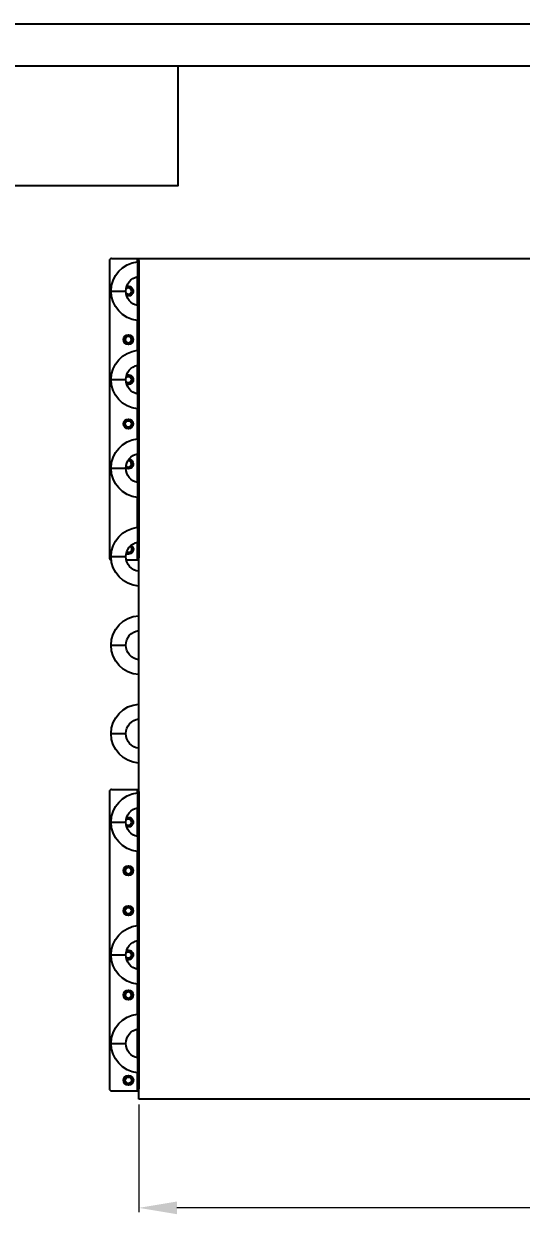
# Model space of a CAD drawing. Header units: millimetres. Extents: x 937859 to 970574, y 987894 to 996517.
# Drawn here: x 968222 to 968458, y 995952 to 996517 of the extents above; entities that cross this region are included whole.
import ezdxf

# ---------------------------------------------------------------- set-up
doc = ezdxf.new("R2010")
doc.units = ezdxf.units.MM
doc.header["$LTSCALE"] = 0.5
doc.layers.add('MD_Visible', color=7, linetype='Continuous', lineweight=25)
doc.layers.add('MD_Visible Narrow', color=7, linetype='Continuous', lineweight=25)
doc.styles.add('A2', font='GOST_A.TTF', dxfattribs={"width": 0.955, "oblique": 15, "height": 12})
doc.dimstyles.new('ISO-25', dxfattribs={"dimtxt": 12, "dimasz": 4.5, "dimexe": 0.5, "dimexo": 0.625, "dimtad": 1, "dimtxsty": 'A2', "dimcen": 2.5, "dimadec": 0, "dimazin": 0, "dimtfac": 1, "dimtmove": 0, "dimatfit": 3, "dimfxl": 1, "dimlwd": 9, "dimlwe": 9, "dimarcsym": 0})

# ---------------------------------------------------------------- blocks, each defined once
blk = doc.blocks.new('*D222')
at = {"color": 0, "lineweight": 9, "transparency": 16777216}
for p, q in [((968276.35, 996004.42), (968276.35, 995953.39)), ((968947.35, 996004.42), (968947.35, 995953.39)), ((968929.35, 995955.39), (968294.35, 995955.39))]:
    blk.add_line(p, q, dxfattribs=at)
at = {"color": 0, "transparency": 16777216}
for points in [[(968294.35, 995958.39), (968294.35, 995952.39), (968276.35, 995955.39)], [(968929.35, 995958.39), (968929.35, 995952.39), (968947.35, 995955.39)]]:
    blk.add_solid(points, dxfattribs=at)
at = {"layer": 'Defpoints', "color": 0, "transparency": 16777216}
for p in [(968276.35, 996006.92), (968947.35, 996006.92), (968276.35, 995955.39)]:
    blk.add_point(p, dxfattribs=at)
at = {"color": 0, "lineweight": 5, "transparency": 16777216, "insert": (968611.85, 995963.89), "char_height": 12, "attachment_point": 5, "style": 'A2'}
blk.add_mtext('671', dxfattribs=at)
blk = doc.blocks.new('*D224')
at = {"color": 0, "lineweight": 9, "transparency": 16777216}
for p, q in [((968278.85, 996405.92), (968529.51, 996405.92)), ((968527.51, 996387.92), (968527.51, 996024.92)), ((968284.78, 996006.92), (968529.51, 996006.92))]:
    blk.add_line(p, q, dxfattribs=at)
at = {"color": 0, "transparency": 16777216}
for points in [[(968524.51, 996387.92), (968530.51, 996387.92), (968527.51, 996405.92)], [(968524.51, 996024.92), (968530.51, 996024.92), (968527.51, 996006.92)]]:
    blk.add_solid(points, dxfattribs=at)
at = {"layer": 'Defpoints', "color": 0, "transparency": 16777216}
for p in [(968276.35, 996405.92), (968282.28, 996006.92), (968527.51, 996006.92)]:
    blk.add_point(p, dxfattribs=at)
at = {"color": 0, "lineweight": 5, "transparency": 16777216, "insert": (968519, 996206.42), "char_height": 12, "attachment_point": 5, "rotation": 90, "style": 'A2'}
blk.add_mtext('399', dxfattribs=at)

msp = doc.modelspace()

# ---------------------------------------------------------------- linework, layer by layer
at = {"lineweight": 25}
for p, q in [((967834.152, 996517.255), (969514.152, 996517.255)), ((967914.152, 996497.255), (969494.152, 996497.255))]:
    msp.add_line(p, q, dxfattribs=at)
msp.add_lwpolyline([(967914.152, 996497.255), (968294.78, 996497.255), (968294.78, 996440.296), (967914.152, 996440.296)], close=True)
at = {"layer": 'MD_Visible', "extrusion": (0, 1, 0)}
for p, q in [((968262.351, 996404.916), (968262.351, 996263.916)), ((968263.351, 996405.916), (968275.551, 996405.916)), ((968275.551, 996405.916), (968275.751, 996405.916)), ((968275.751, 996405.916), (968275.751, 996404.916)), ((968275.751, 996405.916), (968276.351, 996405.916)), ((968275.751, 996404.916), (968275.751, 996263.916)), ((968276.351, 996006.916), (968276.351, 996405.916)), ((968276.351, 996405.916), (968947.351, 996405.916)), ((968276.351, 996404.916), (968276.351, 996263.916)), ((968270.313, 996262.916), (968275.551, 996262.916)), ((968275.551, 996262.916), (968275.751, 996262.916)), ((968275.751, 996263.916), (968275.751, 996262.916)), ((968276.351, 996262.916), (968275.751, 996262.916)), ((968262.351, 996152.916), (968262.351, 996011.916)), ((968263.351, 996153.916), (968275.551, 996153.916)), ((968275.551, 996153.916), (968275.751, 996153.916)), ((968275.751, 996153.916), (968275.751, 996152.916)), ((968275.751, 996153.916), (968276.351, 996153.916)), ((968275.751, 996152.916), (968275.751, 996011.916)), ((968276.351, 996152.916), (968276.351, 996011.916)), ((968275.751, 996011.916), (968275.751, 996010.916)), ((968263.351, 996010.916), (968275.551, 996010.916)), ((968275.551, 996010.916), (968275.751, 996010.916)), ((968276.351, 996010.916), (968275.751, 996010.916)), ((968947.351, 996006.916), (968276.351, 996006.916))]:
    msp.add_line(p, q, dxfattribs=at)
at = {"layer": 'MD_Visible'}
for centre, radius, start, end in [((968263.351, 996404.916), 1, 90, 180), ((968271.351, 996390.416), 1.5, 90, 138.88997), ((968271.351, 996390.416), 2.1, 90, 116.71208), ((968271.351, 996390.416), 2.1, 270, 90), ((968271.351, 996390.416), 1.5, 270, 90), ((968271.351, 996390.416), 1.5, 221.11003, 270), ((968271.351, 996390.416), 2.1, 243.28792, 270), ((968271.351, 996367.416), 2.1, 90, 270), ((968271.351, 996367.416), 1.5, 90, 270), ((968271.351, 996367.416), 2.1, 270, 90), ((968271.351, 996367.416), 1.5, 270, 90), ((968271.351, 996308.416), 2.1, 235.32688, 270), ((968271.351, 996308.416), 1.5, 221.30712, 270), ((968271.351, 996308.416), 1.5, 90, 100.64167), ((968271.351, 996308.416), 2.1, 270, 86.62191), ((968271.351, 996308.416), 1.5, 270, 90), ((968263.351, 996263.916), 1, 180, 263.09692), ((968263.351, 996152.916), 1, 90, 180), ((968271.351, 996138.416), 1.5, 90, 138.88997), ((968271.351, 996138.416), 1.5, 221.11003, 270), ((968271.351, 996138.416), 2.1, 90, 116.71208), ((968271.351, 996138.416), 2.1, 243.28792, 270), ((968271.351, 996138.416), 2.1, 270, 90), ((968271.351, 996138.416), 1.5, 270, 90), ((968271.351, 996115.416), 2.1, 90, 270), ((968271.351, 996115.416), 1.5, 90, 270), ((968271.351, 996115.416), 2.1, 270, 90), ((968271.351, 996115.416), 1.5, 270, 90), ((968271.351, 996056.416), 2.1, 90, 270), ((968271.351, 996056.416), 1.5, 90, 270), ((968271.351, 996056.416), 2.1, 270, 90), ((968271.351, 996056.416), 1.5, 270, 90), ((968263.351, 996011.916), 1, 180, 270)]:
    msp.add_arc(centre, radius, start, end, dxfattribs=at)
at = {"layer": 'MD_Visible', "extrusion": (1.22465e-16, 0, -1)}
for centre, radius, start, end in [((-968277.151, 996390.416), 14, 0, 84.26083), ((-968277.151, 996390.416), 7, 0, 78.46304), ((-968277.151, 996390.416), 14, 275.73917, 0), ((-968277.151, 996390.416), 7, 281.53696, 0), ((-968277.151, 996348.416), 14, 0, 84.26083), ((-968277.151, 996348.416), 7, 0, 78.46304), ((-968271.351, 996348.416), 2.108, 63.48255, 90), ((-968271.351, 996348.416), 2.108, 90, 270), ((-968277.151, 996348.416), 14, 275.73917, 0), ((-968277.151, 996348.416), 7, 281.53696, 0), ((-968271.351, 996348.416), 1.508, 41.5692, 90), ((-968271.351, 996348.416), 1.508, 270, 318.4308), ((-968271.351, 996348.416), 2.108, 270, 296.51745), ((-968271.351, 996348.416), 1.508, 90, 270), ((-968271.351, 996327.416), 2.1, 270, 90), ((-968271.351, 996327.416), 1.5, 270, 90), ((-968271.351, 996327.416), 2.1, 90, 270), ((-968271.351, 996327.416), 1.5, 90, 270), ((-968277.151, 996306.416), 14, 0, 84.26083), ((-968277.151, 996306.416), 7, 0, 78.46304), ((-968277.151, 996306.416), 14, 275.73917, 0), ((-968277.151, 996306.416), 7, 281.53696, 0), ((-968277.151, 996264.416), 14, 0, 84.26083), ((-968277.151, 996264.416), 7, 0, 78.46304), ((-968271.351, 996267.916), 2.15, 270, 298.13245), ((-968271.351, 996267.916), 1.55, 270, 303.03949), ((-968271.351, 996267.916), 2.15, 124.08517, 270), ((-968271.351, 996267.916), 1.55, 119.17813, 270), ((-968277.151, 996264.416), 14, 273.27583, 0), ((-968277.151, 996264.416), 7, 276.56243, 0), ((-968277.151, 996222.416), 14, 0, 86.72417), ((-968277.151, 996222.416), 7, 0, 83.43757), ((-968277.151, 996222.416), 14, 273.27583, 0), ((-968277.151, 996222.416), 7, 276.56243, 0), ((-968277.151, 996180.416), 14, 0, 86.72417), ((-968277.151, 996180.416), 7, 0, 83.43757), ((-968277.151, 996180.416), 14, 273.27583, 0), ((-968277.151, 996180.416), 7, 276.56243, 0), ((-968277.151, 996138.416), 14, 0, 84.26083), ((-968277.151, 996138.416), 7, 0, 78.46304), ((-968277.151, 996138.416), 14, 275.73917, 0), ((-968277.151, 996138.416), 7, 281.53696, 0), ((-968271.351, 996096.416), 2.108, 270, 90), ((-968271.351, 996096.416), 1.508, 270, 90), ((-968271.351, 996096.416), 2.108, 90, 270), ((-968271.351, 996096.416), 1.508, 90, 270), ((-968277.151, 996075.416), 14, 0, 84.26083), ((-968277.151, 996075.416), 7, 0, 78.46304), ((-968277.151, 996075.416), 14, 275.73917, 0), ((-968277.151, 996075.416), 7, 281.53696, 0), ((-968271.351, 996075.416), 1.5, 41.11003, 90), ((-968271.351, 996075.416), 1.5, 270, 318.88997), ((-968271.351, 996075.416), 2.1, 63.28792, 90), ((-968271.351, 996075.416), 2.1, 270, 296.71208), ((-968271.351, 996075.416), 2.1, 90, 270), ((-968271.351, 996075.416), 1.5, 90, 270), ((-968277.151, 996033.416), 14, 0, 84.26083), ((-968277.151, 996033.416), 7, 0, 78.46304), ((-968277.151, 996033.416), 14, 275.73917, 0), ((-968277.151, 996033.416), 7, 281.53696, 0), ((-968271.351, 996015.916), 2.15, 270, 90), ((-968271.351, 996015.916), 1.55, 270, 90), ((-968271.351, 996015.916), 2.15, 90, 270), ((-968271.351, 996015.916), 1.55, 90, 270)]:
    msp.add_arc(centre, radius, start, end, dxfattribs=at)
at = {"layer": 'MD_Visible Narrow', "extrusion": (0, 1, 0)}
for p, q in [((968275.551, 996405.916), (968275.551, 996404.324)), ((968276.351, 996404.916), (968275.751, 996404.916)), ((968275.551, 996397.23), (968275.551, 996383.601)), ((968263.151, 996390.416), (968270.151, 996390.416)), ((968273.651, 996390.416), (968273.451, 996390.416)), ((968275.551, 996376.507), (968275.551, 996362.324)), ((968269.051, 996367.416), (968269.251, 996367.416)), ((968273.651, 996367.416), (968273.451, 996367.416)), ((968275.551, 996355.23), (968275.551, 996341.601)), ((968263.151, 996348.416), (968270.151, 996348.416)), ((968273.659, 996348.416), (968273.459, 996348.416)), ((968275.551, 996334.507), (968275.551, 996320.324)), ((968269.051, 996327.416), (968269.251, 996327.416)), ((968273.651, 996327.416), (968273.451, 996327.416)), ((968275.551, 996313.23), (968275.551, 996299.601)), ((968263.151, 996306.416), (968270.151, 996306.416)), ((968273.651, 996308.416), (968273.451, 996308.416)), ((968275.551, 996292.507), (968275.551, 996278.324)), ((968275.551, 996271.23), (968275.551, 996262.916)), ((968273.701, 996267.916), (968273.501, 996267.916)), ((968263.151, 996264.416), (968270.151, 996264.416)), ((968275.751, 996263.916), (968276.351, 996263.916)), ((968263.151, 996222.416), (968270.151, 996222.416)), ((968263.151, 996180.416), (968270.151, 996180.416)), ((968275.551, 996153.916), (968275.551, 996152.324)), ((968276.351, 996152.916), (968275.751, 996152.916)), ((968275.551, 996145.23), (968275.551, 996131.601)), ((968263.151, 996138.416), (968270.151, 996138.416)), ((968273.651, 996138.416), (968273.451, 996138.416)), ((968275.551, 996124.507), (968275.551, 996089.324)), ((968269.051, 996115.416), (968269.251, 996115.416)), ((968273.651, 996115.416), (968273.451, 996115.416)), ((968269.043, 996096.416), (968269.243, 996096.416)), ((968273.659, 996096.416), (968273.459, 996096.416)), ((968275.551, 996082.23), (968275.551, 996068.601)), ((968263.151, 996075.416), (968270.151, 996075.416)), ((968273.651, 996075.416), (968273.451, 996075.416)), ((968275.551, 996061.507), (968275.551, 996047.324)), ((968269.051, 996056.416), (968269.251, 996056.416)), ((968273.651, 996056.416), (968273.451, 996056.416)), ((968275.551, 996040.23), (968275.551, 996026.601)), ((968263.151, 996033.416), (968270.151, 996033.416)), ((968275.551, 996019.507), (968275.551, 996010.916)), ((968269.001, 996015.916), (968269.201, 996015.916)), ((968273.701, 996015.916), (968273.501, 996015.916)), ((968275.751, 996011.916), (968276.351, 996011.916))]:
    msp.add_line(p, q, dxfattribs=at)
at = {"layer": 'MD_Visible Narrow', "extrusion": (1.22465e-16, 0, -1)}
for centre, radius, start, end in [((-968271.351, 996390.416), 2.3, 67.82503, 180), ((-968271.351, 996390.416), 2.3, 180, 292.17497), ((-968271.351, 996367.416), 2.3, 0, 180), ((-968271.351, 996367.416), 2.3, 180, 0), ((-968271.351, 996348.416), 2.308, 67.98861, 180), ((-968271.351, 996348.416), 2.308, 180, 292.01139), ((-968271.351, 996327.416), 2.3, 0, 180), ((-968271.351, 996327.416), 2.3, 180, 0), ((-968271.351, 996308.416), 2.3, 96.60521, 180), ((-968271.351, 996308.416), 2.3, 180, 301.446), ((-968271.351, 996267.916), 2.35, 180, 296.76321), ((-968271.351, 996267.916), 2.35, 125.45441, 180), ((-968271.351, 996138.416), 2.3, 67.82503, 180), ((-968271.351, 996138.416), 2.3, 180, 292.17497), ((-968271.351, 996115.416), 2.3, 0, 180), ((-968271.351, 996115.416), 2.3, 180, 0), ((-968271.351, 996096.416), 2.308, 0, 180), ((-968271.351, 996096.416), 2.308, 180, 0), ((-968271.351, 996075.416), 2.3, 67.82503, 180), ((-968271.351, 996075.416), 2.3, 180, 292.17497), ((-968271.351, 996056.416), 2.3, 0, 180), ((-968271.351, 996056.416), 2.3, 180, 0), ((-968271.351, 996015.916), 2.35, 0, 180), ((-968271.351, 996015.916), 2.35, 180, 0)]:
    msp.add_arc(centre, radius, start, end, dxfattribs=at)

# ---------------------------------------------------------------- dimensions: what is measured, and where the dimension line sits
at = {"lineweight": 5}
dim = msp.add_linear_dim(base=(968527.508, 996006.916), p1=(968276.351, 996405.916), p2=(968282.277, 996006.916), angle=90, dimstyle='ISO-25', override={"dimscale": 4, "dimtxt": 5, "dimlfac": 1}, dxfattribs=at)
dim.commit()
dim.dimension.update_dxf_attribs({"geometry": '*D224', "text_midpoint": (968519.004, 996206.416)})
dim = msp.add_linear_dim(base=(968276.351, 995955.389), p1=(968947.351, 996006.916), p2=(968276.351, 996006.916), dimstyle='ISO-25', override={"dimscale": 4, "dimtxt": 5, "dimlfac": 1}, dxfattribs=at)
dim.commit()
dim.dimension.update_dxf_attribs({"geometry": '*D222', "text_midpoint": (968611.851, 995963.894)})

doc.saveas('drawing.dxf')
